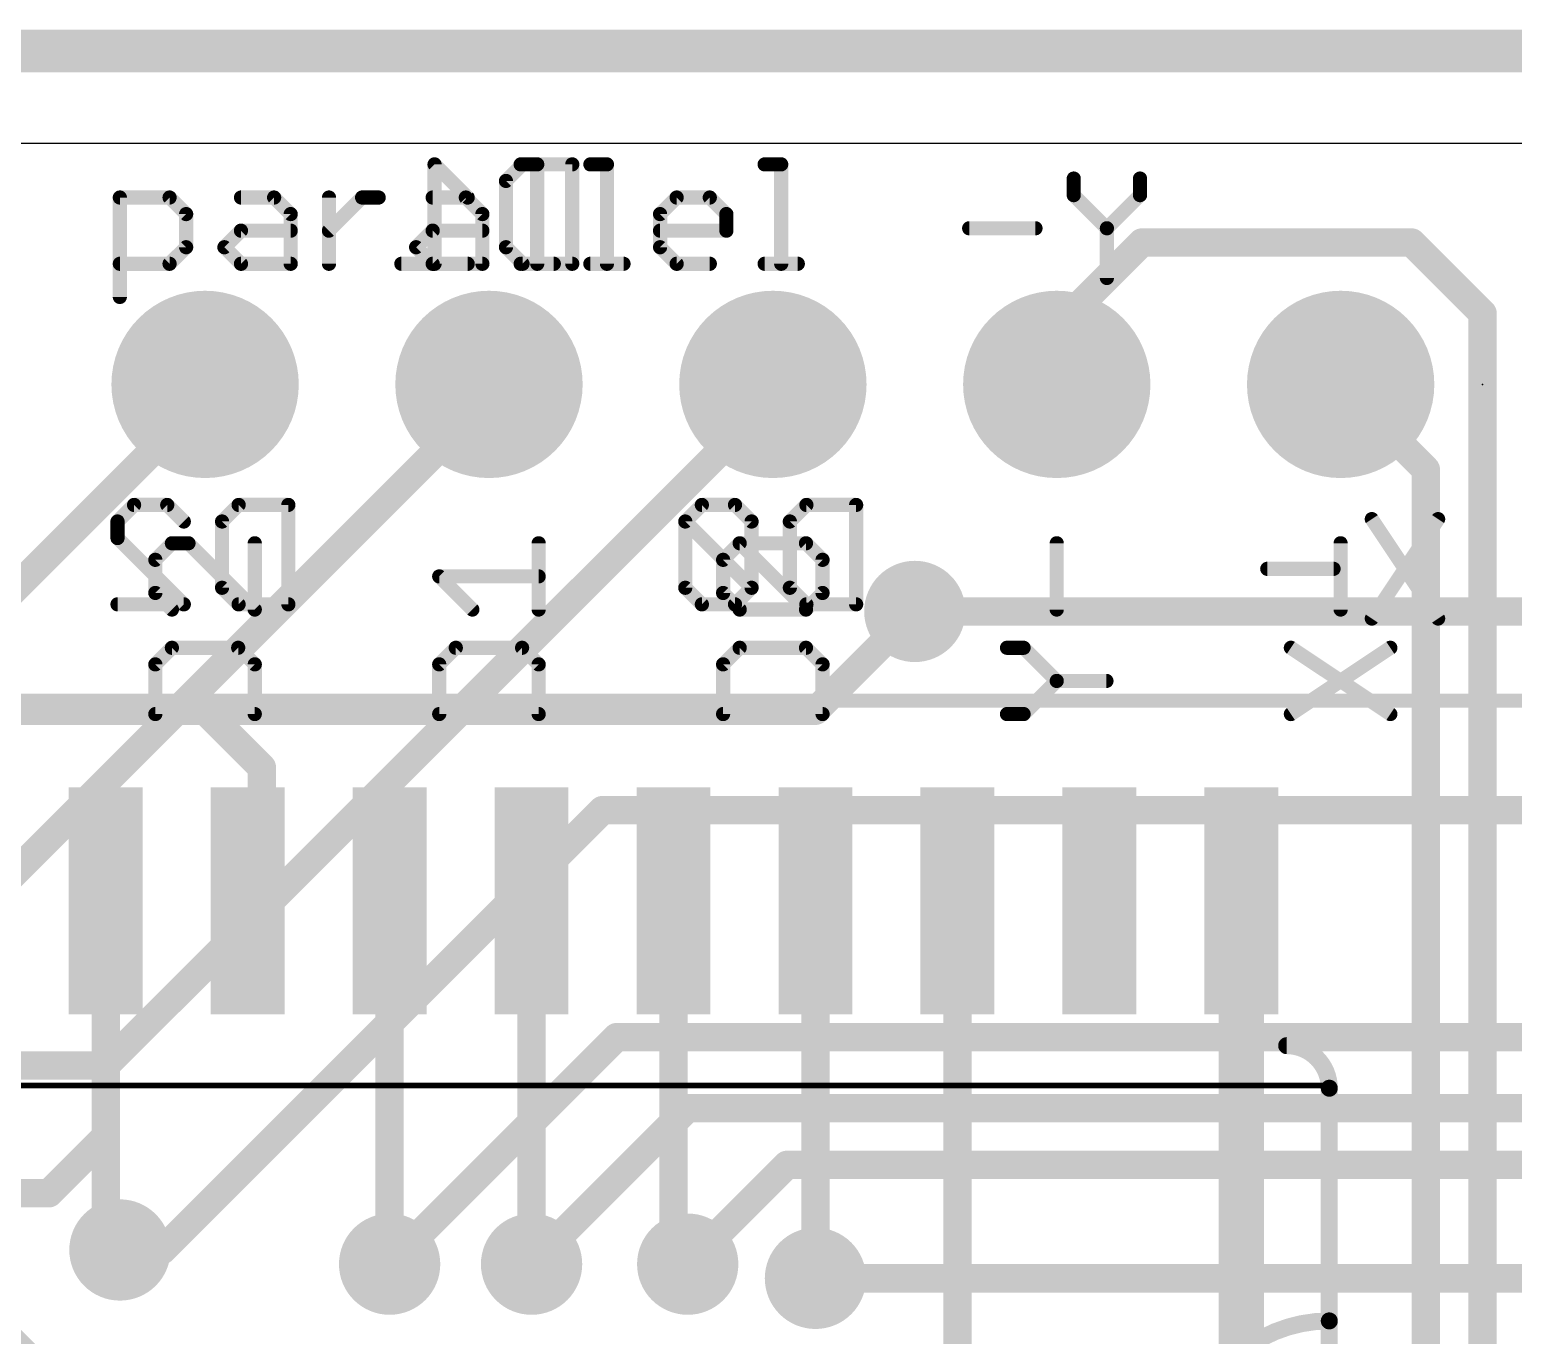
# Model space of a CAD drawing. Extents: x -0.6 to 62.7, y -0.8 to 53.6.
# Drawn here: x 17.99 to 31.26, y 41.91 to 53.59 of the extents above; entities that cross this region are included whole.
import ezdxf

# ---------------------------------------------------------------- set-up
doc = ezdxf.new("R2010")
doc.units = 0
for name, color, linetype in [('1', 12, 'CONTINUOUS'), ('16', 132, 'CONTINUOUS'), ('17', 110, 'CONTINUOUS'), ('18', 110, 'CONTINUOUS'), ('20', 53, 'CONTINUOUS'), ('21', 40, 'CONTINUOUS'), ('22', 6, 'CONTINUOUS'), ('23', 40, 'CONTINUOUS')]:
    doc.layers.add(name, color=color, linetype=linetype)

# ---------------------------------------------------------------- blocks, each defined once
blk = doc.blocks.new('RECT')
blk.add_solid([(-0.5, -0.5), (0.5, -0.5), (-0.5, 0.5), (0.5, 0.5)])
blk = doc.blocks.new('ROUNDP')
at = {"const_width": 0.5}
blk.add_lwpolyline([(0, -0.25, 1), (0, 0.25, 1), (0, -0.25)], format="xyb", dxfattribs=at)
blk = doc.blocks.new('ROUNDV')
at = {"const_width": 0.5}
blk.add_lwpolyline([(0, -0.25, 1), (0, 0.25, 1), (0, -0.25)], format="xyb", dxfattribs=at)

msp = doc.modelspace()

# ---------------------------------------------------------------- linework, layer by layer
at = {"layer": '1'}
for points, const_width in [([(62.611, 53.467), (-0.508, 53.467)], 0.254), ([(27.178, 50.927), (27.94, 51.689)], 0.254), ([(27.94, 51.689), (30.353, 51.689)], 0.254), ([(30.353, 51.689), (30.988, 51.054)], 0.254), ([(30.988, 51.054), (30.988, 39.751)], 0.254), ([(27.178, 50.419), (27.178, 50.927)], 0.254), ([(30.48, 49.657), (29.718, 50.419)], 0.254), ([(30.48, 49.657), (30.48, 41.021)], 0.254), ([(25.019, 47.498), (25.908, 48.387)], 0.254), ([(13.208, 47.498), (19.558, 47.498)], 0.254), ([(19.558, 47.498), (20.066, 46.99)], 0.254), ([(19.558, 47.498), (25.019, 47.498)], 0.254), ([(20.066, 46.99), (20.066, 45.9232)], 0.254), ([(20.066, 45.9232), (19.939, 45.7962)], 0.254), ([(28.829, 45.7962), (28.829, 40.005)], 0.4064), ([(18.669, 45.7962), (18.669, 43.688)], 0.254), ([(21.209, 42.545), (21.209, 45.7962)], 0.254), ([(22.479, 42.545), (22.479, 45.7962)], 0.254), ([(23.749, 42.672), (23.749, 45.7962)], 0.254), ([(25.019, 42.418), (25.019, 45.7962)], 0.254), ([(26.289, 41.402), (26.289, 45.7962)], 0.254), ([(18.669, 43.688), (18.161, 43.18)], 0.254), ([(18.669, 43.688), (18.669, 42.799)], 0.254), ([(18.161, 43.18), (8.89, 43.18)], 0.254), ([(18.669, 42.799), (18.796, 42.672)], 0.254), ([(23.876, 42.545), (23.749, 42.672)], 0.254)]:
    msp.add_lwpolyline(points, dxfattribs=dict(at, const_width=const_width))
for points, const_width in [([(27.94, 51.7525, 1), (27.94, 51.6255)], 0.127), ([(27.9849, 51.6441, 1), (27.8951, 51.7339)], 0.127), ([(30.3979, 51.7339, 1), (30.3081, 51.6441)], 0.127), ([(30.353, 51.6255, 1), (30.353, 51.7525)], 0.127), ([(31.0515, 51.054, 1), (30.9245, 51.054)], 0.127), ([(30.9431, 51.0091, 1), (31.0329, 51.0989)], 0.127), ([(27.2415, 50.927, 1), (27.1145, 50.927)], 0.127), ([(27.1331, 50.9719, 1), (27.2229, 50.8821)], 0.127), ([(27.1145, 50.419, 1), (27.2415, 50.419)], 0.127), ([(29.7629, 50.4639, 1), (29.6731, 50.3741)], 0.127), ([(30.5435, 49.657, 1), (30.4165, 49.657)], 0.127), ([(30.4351, 49.6121, 1), (30.5249, 49.7019)], 0.127), ([(25.9529, 48.3421, 1), (25.8631, 48.4319)], 0.127), ([(19.6029, 47.5429, 1), (19.5131, 47.4531)], 0.127), ([(19.558, 47.5615, 1), (19.558, 47.4345)], 0.127), ([(19.558, 47.4345, 1), (19.558, 47.5615)], 0.127), ([(24.9741, 47.5429, 1), (25.0639, 47.4531)], 0.127), ([(25.019, 47.4345, 1), (25.019, 47.5615)], 0.127), ([(20.1295, 46.99, 1), (20.0025, 46.99)], 0.127), ([(20.0211, 46.9451, 1), (20.1109, 47.0349)], 0.127), ([(20.0025, 45.9232, 1), (20.1295, 45.9232)], 0.127), ([(20.1109, 45.8783, 1), (20.0211, 45.9681)], 0.127), ([(28.9306, 45.7962, 1), (28.7274, 45.7962)], 0.2032), ([(18.7325, 45.7962, 1), (18.6055, 45.7962)], 0.127), ([(19.8941, 45.8411, 1), (19.9839, 45.7513)], 0.127), ([(21.2725, 45.7962, 1), (21.1455, 45.7962)], 0.127), ([(22.5425, 45.7962, 1), (22.4155, 45.7962)], 0.127), ([(23.8125, 45.7962, 1), (23.6855, 45.7962)], 0.127), ([(25.0825, 45.7962, 1), (24.9555, 45.7962)], 0.127), ([(26.3525, 45.7962, 1), (26.2255, 45.7962)], 0.127), ([(18.7325, 43.688, 1), (18.6055, 43.688)], 0.127), ([(18.7139, 43.6431, 1), (18.6241, 43.7329)], 0.127), ([(18.6055, 43.688, 1), (18.7325, 43.688)], 0.127), ([(18.1161, 43.2249, 1), (18.2059, 43.1351)], 0.127), ([(18.161, 43.1165, 1), (18.161, 43.2435)], 0.127), ([(18.7139, 42.8439, 1), (18.6241, 42.7541)], 0.127), ([(18.6055, 42.799, 1), (18.7325, 42.799)], 0.127), ([(18.7511, 42.6271, 1), (18.8409, 42.7169)], 0.127), ([(23.7939, 42.7169, 1), (23.7041, 42.6271)], 0.127), ([(23.6855, 42.672, 1), (23.8125, 42.672)], 0.127), ([(23.8311, 42.5001, 1), (23.9209, 42.5899)], 0.127), ([(21.1455, 42.545, 1), (21.2725, 42.545)], 0.127), ([(22.4155, 42.545, 1), (22.5425, 42.545)], 0.127), ([(24.9555, 42.418, 1), (25.0825, 42.418)], 0.127)]:
    msp.add_lwpolyline(points, format="xyb", dxfattribs=dict(at, const_width=const_width))
at = {"layer": '16', "const_width": 0.254}
for points in [[(62.611, 53.34), (-0.508, 53.34)], [(19.558, 50.292), (19.558, 50.419)], [(22.098, 50.292), (22.098, 50.419)], [(24.638, 50.292), (24.638, 50.419)], [(14.732, 45.466), (19.558, 50.292)], [(16.764, 44.958), (22.098, 50.292)], [(18.669, 44.323), (24.638, 50.292)], [(25.908, 48.387), (37.719, 48.387)], [(19.177, 42.672), (23.114, 46.609)], [(23.114, 46.609), (37.465, 46.609)], [(23.241, 44.577), (21.209, 42.545)], [(44.958, 44.577), (23.241, 44.577)], [(18.669, 44.323), (8.382, 44.323)], [(23.876, 43.942), (22.479, 42.545)], [(46.101, 43.942), (23.876, 43.942)], [(24.765, 43.434), (23.876, 42.545)], [(47.498, 43.434), (24.765, 43.434)], [(18.796, 42.672), (19.177, 42.672)], [(17.145, 42.545), (18.288, 41.402)], [(32.131, 42.418), (25.019, 42.418)]]:
    msp.add_lwpolyline(points, dxfattribs=at)
at = {"layer": '16', "const_width": 0.127}
for points in [[(19.6215, 50.419, 1), (19.4945, 50.419)], [(22.1615, 50.419, 1), (22.0345, 50.419)], [(24.7015, 50.419, 1), (24.5745, 50.419)], [(19.4945, 50.292, 1), (19.6215, 50.292)], [(19.6029, 50.2471, 1), (19.5131, 50.3369)], [(22.0345, 50.292, 1), (22.1615, 50.292)], [(22.1429, 50.2471, 1), (22.0531, 50.3369)], [(24.5745, 50.292, 1), (24.7015, 50.292)], [(24.6829, 50.2471, 1), (24.5931, 50.3369)], [(25.908, 48.4505, 1), (25.908, 48.3235)], [(23.114, 46.6725, 1), (23.114, 46.5455)], [(23.1589, 46.5641, 1), (23.0691, 46.6539)], [(23.241, 44.6405, 1), (23.241, 44.5135)], [(23.2859, 44.5321, 1), (23.1961, 44.6219)], [(18.6241, 44.3679, 1), (18.7139, 44.2781)], [(18.669, 44.2595, 1), (18.669, 44.3865)], [(23.876, 44.0055, 1), (23.876, 43.8785)], [(23.9209, 43.8971, 1), (23.8311, 43.9869)], [(24.765, 43.4975, 1), (24.765, 43.3705)], [(24.8099, 43.3891, 1), (24.7201, 43.4789)], [(18.796, 42.7355, 1), (18.796, 42.6085)], [(19.1321, 42.7169, 1), (19.2219, 42.6271)], [(19.177, 42.6085, 1), (19.177, 42.7355)], [(21.1641, 42.5899, 1), (21.2539, 42.5001)], [(22.4341, 42.5899, 1), (22.5239, 42.5001)], [(23.8311, 42.5899, 1), (23.9209, 42.5001)], [(25.019, 42.4815, 1), (25.019, 42.3545)]]:
    msp.add_lwpolyline(points, format="xyb", dxfattribs=at)
at = {"layer": '20'}
msp.add_line((2.54, 52.578), (59.69, 52.578), dxfattribs=at)
at = {"layer": '21'}
for points, const_width in [([(22.3814, 52.3883), (22.5297, 52.3883)], 0.127), ([(22.5297, 52.3883), (22.5297, 51.4985)], 0.127), ([(23.0051, 52.3883), (23.1534, 52.3883)], 0.127), ([(23.1534, 52.3883), (23.1534, 51.4985)], 0.127), ([(24.5643, 52.3883), (24.7126, 52.3883)], 0.127), ([(24.7126, 52.3883), (24.7126, 51.4985)], 0.127), ([(18.7953, 51.2019), (18.7953, 52.0917)], 0.127), ([(18.7953, 52.0917), (19.2402, 52.0917)], 0.127), ([(19.2402, 52.0917), (19.3885, 51.9434)], 0.127), ([(19.8791, 52.0917), (20.1757, 52.0917)], 0.127), ([(20.1757, 52.0917), (20.324, 51.9434)], 0.127), ([(20.6663, 51.4985), (20.6663, 52.0917)], 0.127), ([(20.6663, 51.7951), (20.9629, 52.0917)], 0.127), ([(20.9629, 52.0917), (21.1112, 52.0917)], 0.127), ([(21.5942, 52.0917), (21.8908, 52.0917)], 0.127), ([(21.8908, 52.0917), (22.0391, 51.9434)], 0.127), ([(23.6288, 51.9434), (23.7771, 52.0917)], 0.127), ([(23.7771, 52.0917), (24.0737, 52.0917)], 0.127), ([(24.0737, 52.0917), (24.222, 51.9434)], 0.127), ([(19.3885, 51.9434), (19.3885, 51.6468)], 0.127), ([(20.324, 51.9434), (20.324, 51.4985)], 0.127), ([(22.0391, 51.9434), (22.0391, 51.4985)], 0.127), ([(23.6288, 51.6468), (23.6288, 51.9434)], 0.127), ([(24.222, 51.9434), (24.222, 51.7951)], 0.127), ([(19.7308, 51.6468), (19.8791, 51.7951)], 0.127), ([(19.8791, 51.7951), (20.324, 51.7951)], 0.127), ([(21.4459, 51.6468), (21.5942, 51.7951)], 0.127), ([(21.5942, 51.7951), (22.0391, 51.7951)], 0.127), ([(24.222, 51.7951), (23.6288, 51.7951)], 0.127), ([(19.3885, 51.6468), (19.2402, 51.4985)], 0.127), ([(19.8791, 51.4985), (19.7308, 51.6468)], 0.127), ([(21.5942, 51.4985), (21.4459, 51.6468)], 0.127), ([(23.7771, 51.4985), (23.6288, 51.6468)], 0.127), ([(19.2402, 51.4985), (18.7953, 51.4985)], 0.127), ([(20.324, 51.4985), (19.8791, 51.4985)], 0.127), ([(22.0391, 51.4985), (21.5942, 51.4985)], 0.127), ([(22.3814, 51.4985), (22.678, 51.4985)], 0.127), ([(23.0051, 51.4985), (23.3017, 51.4985)], 0.127), ([(24.0737, 51.4985), (23.7771, 51.4985)], 0.127), ([(24.5643, 51.4985), (24.8609, 51.4985)], 0.127), ([(19.261, 48.9972), (19.1127, 48.8489)], 0.127), ([(19.4093, 48.9972), (19.261, 48.9972)], 0.127), ([(20.0025, 48.404), (19.4093, 48.9972)], 0.127), ([(20.0025, 48.9972), (20.0025, 48.404)], 0.127), ([(22.5425, 48.404), (22.5425, 48.9972)], 0.127), ([(24.1927, 48.8489), (24.341, 48.9972)], 0.127), ([(24.341, 48.9972), (24.9342, 48.9972)], 0.127), ([(24.9342, 48.404), (24.341, 48.9972)], 0.127), ([(24.9342, 48.9972), (25.0825, 48.8489)], 0.127), ([(27.1776, 48.404), (27.1776, 48.9972)], 0.127), ([(29.7176, 48.404), (29.7176, 48.9972)], 0.127), ([(19.1127, 48.8489), (19.1127, 48.5523)], 0.127), ([(24.1927, 48.5523), (24.1927, 48.8489)], 0.127), ([(25.0825, 48.8489), (25.0825, 48.5523)], 0.127), ([(21.9493, 48.404), (21.6527, 48.7006)], 0.127), ([(21.6527, 48.7006), (22.5425, 48.7006)], 0.127), ([(19.1127, 48.5523), (19.261, 48.404)], 0.127), ([(24.341, 48.404), (24.1927, 48.5523)], 0.127), ([(25.0825, 48.5523), (24.9342, 48.404)], 0.127), ([(24.9342, 48.404), (24.341, 48.404)], 0.127), ([(19.261, 48.0616), (19.1127, 47.9133)], 0.127), ([(19.8542, 48.0616), (19.261, 48.0616)], 0.127), ([(20.0025, 47.9133), (19.8542, 48.0616)], 0.127), ([(21.801, 48.0616), (21.6527, 47.9133)], 0.127), ([(22.3942, 48.0616), (21.801, 48.0616)], 0.127), ([(22.5425, 47.9133), (22.3942, 48.0616)], 0.127), ([(24.341, 48.0616), (24.1927, 47.9133)], 0.127), ([(24.9342, 48.0616), (24.341, 48.0616)], 0.127), ([(25.0825, 47.9133), (24.9342, 48.0616)], 0.127), ([(26.881, 48.0616), (26.7327, 48.0616)], 0.127), ([(27.1776, 47.765), (26.881, 48.0616)], 0.127), ([(29.2727, 47.4685), (30.1625, 48.0616)], 0.127), ([(29.2727, 48.0616), (30.1625, 47.4685)], 0.127), ([(19.1127, 47.9133), (19.1127, 47.4685)], 0.127), ([(20.0025, 47.4685), (20.0025, 47.9133)], 0.127), ([(21.6527, 47.9133), (21.6527, 47.4685)], 0.127), ([(22.5425, 47.4685), (22.5425, 47.9133)], 0.127), ([(24.1927, 47.9133), (24.1927, 47.4685)], 0.127), ([(25.0825, 47.4685), (25.0825, 47.9133)], 0.127), ([(26.881, 47.4685), (27.1776, 47.765)], 0.127), ([(27.1776, 47.765), (27.6225, 47.765)], 0.127), ([(19.1127, 47.4685), (20.0025, 47.4685)], 0.127), ([(21.6527, 47.4685), (22.5425, 47.4685)], 0.127), ([(24.1927, 47.4685), (25.0825, 47.4685)], 0.127), ([(26.7327, 47.4685), (26.881, 47.4685)], 0.127), ([(29.591, 44.1452), (16.637, 44.1452)], 0.0508), ([(29.6164, 42.037), (29.6164, 44.1198)], 0.1524), ([(29.6164, 39.497), (29.6164, 42.037)], 0.1524)]:
    msp.add_lwpolyline(points, dxfattribs=dict(at, const_width=const_width))
for points, const_width in [([(22.3814, 52.42, 1), (22.3814, 52.3565)], 0.0635), ([(22.5615, 52.3883, 1), (22.498, 52.3883)], 0.0635), ([(22.5297, 52.3565, 1), (22.5297, 52.42)], 0.0635), ([(23.0051, 52.42, 1), (23.0051, 52.3565)], 0.0635), ([(23.1852, 52.3883, 1), (23.1217, 52.3883)], 0.0635), ([(23.1534, 52.3565, 1), (23.1534, 52.42)], 0.0635), ([(24.5643, 52.42, 1), (24.5643, 52.3565)], 0.0635), ([(24.7443, 52.3883, 1), (24.6808, 52.3883)], 0.0635), ([(24.7126, 52.3565, 1), (24.7126, 52.42)], 0.0635), ([(18.827, 52.0917, 1), (18.7635, 52.0917)], 0.0635), ([(18.7953, 52.1234, 1), (18.7953, 52.0599)], 0.0635), ([(19.2626, 52.1141, 1), (19.2177, 52.0692)], 0.0635), ([(19.2402, 52.0599, 1), (19.2402, 52.1234)], 0.0635), ([(19.8791, 52.1234, 1), (19.8791, 52.0599)], 0.0635), ([(20.1981, 52.1141, 1), (20.1532, 52.0692)], 0.0635), ([(20.1757, 52.0599, 1), (20.1757, 52.1234)], 0.0635), ([(20.6981, 52.0917, 1), (20.6346, 52.0917)], 0.0635), ([(20.9629, 52.1234, 1), (20.9629, 52.0599)], 0.0635), ([(20.9854, 52.0692, 1), (20.9404, 52.1141)], 0.0635), ([(21.1112, 52.0599, 1), (21.1112, 52.1234)], 0.0635), ([(21.5942, 52.1234, 1), (21.5942, 52.0599)], 0.0635), ([(21.9132, 52.1141, 1), (21.8683, 52.0692)], 0.0635), ([(21.8908, 52.0599, 1), (21.8908, 52.1234)], 0.0635), ([(23.7771, 52.1234, 1), (23.7771, 52.0599)], 0.0635), ([(23.7995, 52.0692, 1), (23.7546, 52.1141)], 0.0635), ([(24.0961, 52.1141, 1), (24.0512, 52.0692)], 0.0635), ([(24.0737, 52.0599, 1), (24.0737, 52.1234)], 0.0635), ([(19.4202, 51.9434, 1), (19.3567, 51.9434)], 0.0635), ([(19.366, 51.9209, 1), (19.4109, 51.9658)], 0.0635), ([(20.3557, 51.9434, 1), (20.2922, 51.9434)], 0.0635), ([(20.3015, 51.9209, 1), (20.3464, 51.9658)], 0.0635), ([(22.0708, 51.9434, 1), (22.0073, 51.9434)], 0.0635), ([(22.0166, 51.9209, 1), (22.0615, 51.9658)], 0.0635), ([(23.6605, 51.9434, 1), (23.597, 51.9434)], 0.0635), ([(23.6063, 51.9658, 1), (23.6512, 51.9209)], 0.0635), ([(24.2537, 51.9434, 1), (24.1902, 51.9434)], 0.0635), ([(24.1995, 51.9209, 1), (24.2444, 51.9658)], 0.0635), ([(19.8791, 51.8268, 1), (19.8791, 51.7633)], 0.0635), ([(19.9015, 51.7726, 1), (19.8566, 51.8175)], 0.0635), ([(20.324, 51.7633, 1), (20.324, 51.8268)], 0.0635), ([(20.6439, 51.8175, 1), (20.6888, 51.7726)], 0.0635), ([(21.5942, 51.8268, 1), (21.5942, 51.7633)], 0.0635), ([(21.6167, 51.7726, 1), (21.5718, 51.8175)], 0.0635), ([(22.0391, 51.7633, 1), (22.0391, 51.8268)], 0.0635), ([(23.6288, 51.8268, 1), (23.6288, 51.7633)], 0.0635), ([(24.1902, 51.7951, 1), (24.2537, 51.7951)], 0.0635), ([(24.222, 51.7633, 1), (24.222, 51.8268)], 0.0635), ([(19.3567, 51.6468, 1), (19.4202, 51.6468)], 0.0635), ([(19.4109, 51.6243, 1), (19.366, 51.6692)], 0.0635), ([(19.7532, 51.6692, 1), (19.7083, 51.6243)], 0.0635), ([(19.7083, 51.6692, 1), (19.7532, 51.6243)], 0.0635), ([(21.4684, 51.6692, 1), (21.4235, 51.6243)], 0.0635), ([(21.4235, 51.6692, 1), (21.4684, 51.6243)], 0.0635), ([(23.6512, 51.6692, 1), (23.6063, 51.6243)], 0.0635), ([(23.597, 51.6468, 1), (23.6605, 51.6468)], 0.0635), ([(18.7953, 51.5303, 1), (18.7953, 51.4667)], 0.0635), ([(19.2177, 51.521, 1), (19.2626, 51.476)], 0.0635), ([(19.2402, 51.4667, 1), (19.2402, 51.5303)], 0.0635), ([(19.8791, 51.5303, 1), (19.8791, 51.4667)], 0.0635), ([(19.8566, 51.476, 1), (19.9015, 51.521)], 0.0635), ([(20.2922, 51.4985, 1), (20.3557, 51.4985)], 0.0635), ([(20.324, 51.4667, 1), (20.324, 51.5303)], 0.0635), ([(20.6346, 51.4985, 1), (20.6981, 51.4985)], 0.0635), ([(21.5942, 51.5303, 1), (21.5942, 51.4667)], 0.0635), ([(21.5718, 51.476, 1), (21.6167, 51.521)], 0.0635), ([(22.0073, 51.4985, 1), (22.0708, 51.4985)], 0.0635), ([(22.0391, 51.4667, 1), (22.0391, 51.5303)], 0.0635), ([(22.3814, 51.5303, 1), (22.3814, 51.4667)], 0.0635), ([(22.498, 51.4985, 1), (22.5615, 51.4985)], 0.0635), ([(22.678, 51.4667, 1), (22.678, 51.5303)], 0.0635), ([(23.0051, 51.5303, 1), (23.0051, 51.4667)], 0.0635), ([(23.1217, 51.4985, 1), (23.1852, 51.4985)], 0.0635), ([(23.3017, 51.4667, 1), (23.3017, 51.5303)], 0.0635), ([(23.7771, 51.5303, 1), (23.7771, 51.4667)], 0.0635), ([(23.7546, 51.476, 1), (23.7995, 51.521)], 0.0635), ([(24.0737, 51.4667, 1), (24.0737, 51.5303)], 0.0635), ([(24.5643, 51.5303, 1), (24.5643, 51.4667)], 0.0635), ([(24.6808, 51.4985, 1), (24.7443, 51.4985)], 0.0635), ([(24.8609, 51.4667, 1), (24.8609, 51.5303)], 0.0635), ([(18.7635, 51.2019, 1), (18.827, 51.2019)], 0.0635), ([(19.261, 49.0289, 1), (19.261, 48.9654)], 0.0635), ([(19.2835, 48.9747, 1), (19.2386, 49.0196)], 0.0635), ([(19.4318, 49.0196, 1), (19.3869, 48.9747)], 0.0635), ([(19.4093, 48.9654, 1), (19.4093, 49.0289)], 0.0635), ([(20.0343, 48.9972, 1), (19.9708, 48.9972)], 0.0635), ([(22.5742, 48.9972, 1), (22.5108, 48.9972)], 0.0635), ([(24.341, 49.0289, 1), (24.341, 48.9654)], 0.0635), ([(24.3635, 49.0196, 1), (24.3186, 48.9747)], 0.0635), ([(24.3635, 48.9747, 1), (24.3186, 49.0196)], 0.0635), ([(24.9567, 49.0196, 1), (24.9118, 48.9747)], 0.0635), ([(24.9342, 48.9654, 1), (24.9342, 49.0289)], 0.0635), ([(27.2094, 48.9972, 1), (27.1459, 48.9972)], 0.0635), ([(29.7494, 48.9972, 1), (29.6859, 48.9972)], 0.0635), ([(19.1445, 48.8489, 1), (19.081, 48.8489)], 0.0635), ([(19.0903, 48.8713, 1), (19.1352, 48.8264)], 0.0635), ([(24.2245, 48.8489, 1), (24.161, 48.8489)], 0.0635), ([(24.1703, 48.8713, 1), (24.2152, 48.8264)], 0.0635), ([(25.1142, 48.8489, 1), (25.0508, 48.8489)], 0.0635), ([(25.06, 48.8264, 1), (25.105, 48.8713)], 0.0635), ([(21.6527, 48.7323, 1), (21.6527, 48.6688)], 0.0635), ([(21.6752, 48.723, 1), (21.6303, 48.6781)], 0.0635), ([(22.5425, 48.6688, 1), (22.5425, 48.7323)], 0.0635), ([(19.1352, 48.5747, 1), (19.0903, 48.5298)], 0.0635), ([(24.2152, 48.5747, 1), (24.1703, 48.5298)], 0.0635), ([(25.105, 48.5298, 1), (25.06, 48.5747)], 0.0635), ([(19.081, 48.5523, 1), (19.1445, 48.5523)], 0.0635), ([(19.2386, 48.3815, 1), (19.2835, 48.4264)], 0.0635), ([(19.98, 48.3815, 1), (20.025, 48.4264)], 0.0635), ([(21.9269, 48.3815, 1), (21.9718, 48.4264)], 0.0635), ([(24.161, 48.5523, 1), (24.2245, 48.5523)], 0.0635), ([(24.341, 48.4357, 1), (24.341, 48.3722)], 0.0635), ([(24.3186, 48.3815, 1), (24.3635, 48.4264)], 0.0635), ([(24.9118, 48.4264, 1), (24.9567, 48.3815)], 0.0635), ([(24.9118, 48.3815, 1), (24.9567, 48.4264)], 0.0635), ([(24.9342, 48.3722, 1), (24.9342, 48.4357)], 0.0635), ([(25.0508, 48.5523, 1), (25.1142, 48.5523)], 0.0635), ([(19.9708, 48.404, 1), (20.0343, 48.404)], 0.0635), ([(22.5108, 48.404, 1), (22.5742, 48.404)], 0.0635), ([(27.1459, 48.404, 1), (27.2094, 48.404)], 0.0635), ([(29.6859, 48.404, 1), (29.7494, 48.404)], 0.0635), ([(19.261, 48.0934, 1), (19.261, 48.0299)], 0.0635), ([(19.2835, 48.0392, 1), (19.2386, 48.0841)], 0.0635), ([(19.8767, 48.0841, 1), (19.8318, 48.0392)], 0.0635), ([(19.8542, 48.0299, 1), (19.8542, 48.0934)], 0.0635), ([(21.801, 48.0934, 1), (21.801, 48.0299)], 0.0635), ([(21.8235, 48.0392, 1), (21.7786, 48.0841)], 0.0635), ([(22.4167, 48.0841, 1), (22.3718, 48.0392)], 0.0635), ([(22.3942, 48.0299, 1), (22.3942, 48.0934)], 0.0635), ([(24.341, 48.0934, 1), (24.341, 48.0299)], 0.0635), ([(24.3635, 48.0392, 1), (24.3186, 48.0841)], 0.0635), ([(24.9567, 48.0841, 1), (24.9118, 48.0392)], 0.0635), ([(24.9342, 48.0299, 1), (24.9342, 48.0934)], 0.0635), ([(26.7327, 48.0934, 1), (26.7327, 48.0299)], 0.0635), ([(26.9035, 48.0841, 1), (26.8586, 48.0392)], 0.0635), ([(26.881, 48.0299, 1), (26.881, 48.0934)], 0.0635), ([(29.2904, 48.0881, 1), (29.2551, 48.0352)], 0.0635), ([(30.1801, 48.0352, 1), (30.1449, 48.0881)], 0.0635), ([(19.1445, 47.9133, 1), (19.081, 47.9133)], 0.0635), ([(19.0903, 47.9358, 1), (19.1352, 47.8909)], 0.0635), ([(20.0343, 47.9133, 1), (19.9708, 47.9133)], 0.0635), ([(19.98, 47.8909, 1), (20.025, 47.9358)], 0.0635), ([(21.6845, 47.9133, 1), (21.621, 47.9133)], 0.0635), ([(21.6303, 47.9358, 1), (21.6752, 47.8909)], 0.0635), ([(22.5742, 47.9133, 1), (22.5108, 47.9133)], 0.0635), ([(22.52, 47.8909, 1), (22.565, 47.9358)], 0.0635), ([(24.2245, 47.9133, 1), (24.161, 47.9133)], 0.0635), ([(24.1703, 47.9358, 1), (24.2152, 47.8909)], 0.0635), ([(25.1142, 47.9133, 1), (25.0508, 47.9133)], 0.0635), ([(25.06, 47.8909, 1), (25.105, 47.9358)], 0.0635), ([(27.1776, 47.7968, 1), (27.1776, 47.7333)], 0.0635), ([(27.2001, 47.7426, 1), (27.1552, 47.7875)], 0.0635), ([(27.1552, 47.7426, 1), (27.2001, 47.7875)], 0.0635), ([(27.6225, 47.7333, 1), (27.6225, 47.7968)], 0.0635), ([(19.1127, 47.5002, 1), (19.1127, 47.4367)], 0.0635), ([(20.0025, 47.4367, 1), (20.0025, 47.5002)], 0.0635), ([(21.6527, 47.5002, 1), (21.6527, 47.4367)], 0.0635), ([(22.5425, 47.4367, 1), (22.5425, 47.5002)], 0.0635), ([(24.1927, 47.5002, 1), (24.1927, 47.4367)], 0.0635), ([(25.0825, 47.4367, 1), (25.0825, 47.5002)], 0.0635), ([(26.7327, 47.5002, 1), (26.7327, 47.4367)], 0.0635), ([(26.8586, 47.4909, 1), (26.9035, 47.446)], 0.0635), ([(26.881, 47.4367, 1), (26.881, 47.5002)], 0.0635), ([(29.2551, 47.4949, 1), (29.2904, 47.442)], 0.0635), ([(30.1449, 47.442, 1), (30.1801, 47.4949)], 0.0635), ([(19.081, 47.4685, 1), (19.1445, 47.4685)], 0.0635), ([(19.9708, 47.4685, 1), (20.0343, 47.4685)], 0.0635), ([(21.621, 47.4685, 1), (21.6845, 47.4685)], 0.0635), ([(22.5108, 47.4685, 1), (22.5742, 47.4685)], 0.0635), ([(24.161, 47.4685, 1), (24.2245, 47.4685)], 0.0635), ([(25.0508, 47.4685, 1), (25.1142, 47.4685)], 0.0635), ([(29.6164, 44.1198, 0.4142), (29.2354, 44.5008)], 0.1524), ([(29.2354, 44.5389, 1), (29.2354, 44.4627)], 0.0762), ([(29.6545, 44.1198, 1), (29.5783, 44.1198)], 0.0762), ([(29.5783, 44.1198, 1), (29.6545, 44.1198)], 0.0762), ([(29.591, 44.1325, 1), (29.591, 44.1579)], 0.0254), ([(29.6164, 42.037, 1), (29.6164, 39.497)], 0.1524), ([(29.6545, 42.037, 1), (29.5783, 42.037)], 0.0762), ([(29.6164, 41.9989, 1), (29.6164, 42.0751)], 0.0762), ([(29.5783, 42.037, 1), (29.6545, 42.037)], 0.0762)]:
    msp.add_lwpolyline(points, format="xyb", dxfattribs=dict(at, const_width=const_width))
at = {"layer": '22', "const_width": 0.127}
for points in [[(21.9075, 52.0917), (21.6109, 52.3883)], [(21.6109, 52.3883), (21.6109, 51.4985)], [(22.2498, 52.24), (22.3981, 52.3883)], [(22.3981, 52.3883), (22.843, 52.3883)], [(22.843, 52.3883), (22.843, 51.4985)], [(22.2498, 51.6468), (22.2498, 52.24)], [(27.3298, 52.113), (27.3298, 52.2613)], [(27.923, 52.2613), (27.923, 52.113)], [(27.6264, 51.8164), (27.3298, 52.113)], [(27.923, 52.113), (27.6264, 51.8164)], [(26.9875, 51.8164), (26.3943, 51.8164)], [(27.6264, 51.8164), (27.6264, 51.3715)], [(22.3981, 51.4985), (22.2498, 51.6468)], [(21.9075, 51.4985), (21.3143, 51.4985)], [(22.843, 51.4985), (22.3981, 51.4985)], [(18.7743, 49.192), (18.9226, 49.3403)], [(18.9226, 49.3403), (19.2192, 49.3403)], [(19.2192, 49.3403), (19.3675, 49.192)], [(19.7098, 49.192), (19.8581, 49.3403)], [(19.8581, 49.3403), (20.303, 49.3403)], [(20.303, 49.3403), (20.303, 48.4505)], [(24.0026, 49.3403), (23.8543, 49.192)], [(24.2992, 49.3403), (24.0026, 49.3403)], [(24.4475, 49.192), (24.2992, 49.3403)], [(24.7898, 49.192), (24.9381, 49.3403)], [(24.9381, 49.3403), (25.383, 49.3403)], [(25.383, 49.3403), (25.383, 48.4505)], [(18.7743, 49.0437), (18.7743, 49.192)], [(19.7098, 48.5988), (19.7098, 49.192)], [(23.8543, 49.192), (23.8543, 48.5988)], [(24.4475, 48.5988), (23.8543, 49.192)], [(24.4475, 48.5988), (24.4475, 49.192)], [(24.7898, 48.5988), (24.7898, 49.192)], [(30.59, 49.2133), (29.9968, 48.3235)], [(29.9968, 49.2133), (30.59, 48.3235)], [(19.3675, 48.4505), (18.7743, 49.0437)], [(29.6545, 48.7684), (29.0613, 48.7684)], [(19.8581, 48.4505), (19.7098, 48.5988)], [(23.8543, 48.5988), (24.0026, 48.4505)], [(24.2992, 48.4505), (24.4475, 48.5988)], [(24.9381, 48.4505), (24.7898, 48.5988)], [(18.7743, 48.4505), (19.3675, 48.4505)], [(20.303, 48.4505), (19.8581, 48.4505)], [(24.0026, 48.4505), (24.2992, 48.4505)], [(25.383, 48.4505), (24.9381, 48.4505)], [(61.182, 47.589), (1.182, 47.589)]]:
    msp.add_lwpolyline(points, dxfattribs=at)
at = {"layer": '22', "const_width": 0.0635}
for points in [[(21.6427, 52.3883, 1), (21.5792, 52.3883)], [(21.6334, 52.4107, 1), (21.5885, 52.3658)], [(22.3981, 52.42, 1), (22.3981, 52.3565)], [(22.4206, 52.3658, 1), (22.3757, 52.4107)], [(22.8748, 52.3883, 1), (22.8113, 52.3883)], [(22.843, 52.3565, 1), (22.843, 52.42)], [(22.2816, 52.24, 1), (22.2181, 52.24)], [(27.3616, 52.2613, 1), (27.2981, 52.2613)], [(27.9548, 52.2613, 1), (27.8913, 52.2613)], [(22.2274, 52.2624, 1), (22.2723, 52.2175)], [(27.3523, 52.1354, 1), (27.3074, 52.0905)], [(27.9455, 52.0905, 1), (27.9006, 52.1354)], [(21.885, 52.0692, 1), (21.93, 52.1141)], [(27.2981, 52.113, 1), (27.3616, 52.113)], [(27.8913, 52.113, 1), (27.9548, 52.113)], [(26.3943, 51.8481, 1), (26.3943, 51.7846)], [(26.9875, 51.7846, 1), (26.9875, 51.8481)], [(27.6582, 51.8164, 1), (27.5947, 51.8164)], [(27.604, 51.8388, 1), (27.6489, 51.7939)], [(27.604, 51.7939, 1), (27.6489, 51.8388)], [(22.2723, 51.6692, 1), (22.2274, 51.6243)], [(22.2181, 51.6468, 1), (22.2816, 51.6468)], [(21.3143, 51.5303, 1), (21.3143, 51.4667)], [(21.5792, 51.4985, 1), (21.6427, 51.4985)], [(21.9075, 51.4667, 1), (21.9075, 51.5303)], [(22.3981, 51.5303, 1), (22.3981, 51.4667)], [(22.3757, 51.476, 1), (22.4206, 51.521)], [(22.8113, 51.4985, 1), (22.8748, 51.4985)], [(22.843, 51.4667, 1), (22.843, 51.5303)], [(27.5947, 51.3715, 1), (27.6582, 51.3715)], [(18.9226, 49.372, 1), (18.9226, 49.3085)], [(18.9451, 49.3178, 1), (18.9002, 49.3627)], [(19.2417, 49.3627, 1), (19.1968, 49.3178)], [(19.2192, 49.3085, 1), (19.2192, 49.372)], [(19.8581, 49.372, 1), (19.8581, 49.3085)], [(19.8806, 49.3178, 1), (19.8357, 49.3627)], [(20.3348, 49.3403, 1), (20.2713, 49.3403)], [(20.303, 49.3085, 1), (20.303, 49.372)], [(24.0026, 49.372, 1), (24.0026, 49.3085)], [(24.0251, 49.3178, 1), (23.9802, 49.3627)], [(24.3217, 49.3627, 1), (24.2768, 49.3178)], [(24.2992, 49.3085, 1), (24.2992, 49.372)], [(24.9381, 49.372, 1), (24.9381, 49.3085)], [(24.9606, 49.3178, 1), (24.9157, 49.3627)], [(25.4148, 49.3403, 1), (25.3513, 49.3403)], [(25.383, 49.3085, 1), (25.383, 49.372)], [(18.8061, 49.192, 1), (18.7426, 49.192)], [(19.7416, 49.192, 1), (19.6781, 49.192)], [(23.8861, 49.192, 1), (23.8226, 49.192)], [(23.8768, 49.2144, 1), (23.8319, 49.1695)], [(24.4793, 49.192, 1), (24.4158, 49.192)], [(24.8216, 49.192, 1), (24.7581, 49.192)], [(30.0233, 49.2309, 1), (29.9704, 49.1956)], [(30.6164, 49.1956, 1), (30.5636, 49.2309)], [(18.7519, 49.2144, 1), (18.7968, 49.1695)], [(19.345, 49.1695, 1), (19.39, 49.2144)], [(19.6874, 49.2144, 1), (19.7323, 49.1695)], [(23.8319, 49.2144, 1), (23.8768, 49.1695)], [(24.425, 49.1695, 1), (24.47, 49.2144)], [(24.7674, 49.2144, 1), (24.8123, 49.1695)], [(18.7426, 49.0437, 1), (18.8061, 49.0437)], [(18.7968, 49.0661, 1), (18.7519, 49.0212)], [(29.0613, 48.8001, 1), (29.0613, 48.7366)], [(29.6545, 48.7366, 1), (29.6545, 48.8001)], [(19.7323, 48.6212, 1), (19.6874, 48.5763)], [(19.6781, 48.5988, 1), (19.7416, 48.5988)], [(23.8768, 48.6212, 1), (23.8319, 48.5763)], [(23.8226, 48.5988, 1), (23.8861, 48.5988)], [(24.4158, 48.5988, 1), (24.4793, 48.5988)], [(24.47, 48.5763, 1), (24.425, 48.6212)], [(24.425, 48.5763, 1), (24.47, 48.6212)], [(24.8123, 48.6212, 1), (24.7674, 48.5763)], [(24.7581, 48.5988, 1), (24.8216, 48.5988)], [(18.7743, 48.4823, 1), (18.7743, 48.4188)], [(19.345, 48.428, 1), (19.39, 48.473)], [(19.3675, 48.4188, 1), (19.3675, 48.4823)], [(19.8581, 48.4823, 1), (19.8581, 48.4188)], [(19.8357, 48.428, 1), (19.8806, 48.473)], [(20.2713, 48.4505, 1), (20.3348, 48.4505)], [(20.303, 48.4188, 1), (20.303, 48.4823)], [(24.0026, 48.4823, 1), (24.0026, 48.4188)], [(23.9802, 48.428, 1), (24.0251, 48.473)], [(24.2768, 48.473, 1), (24.3217, 48.428)], [(24.2992, 48.4188, 1), (24.2992, 48.4823)], [(24.9381, 48.4823, 1), (24.9381, 48.4188)], [(24.9157, 48.428, 1), (24.9606, 48.473)], [(25.3513, 48.4505, 1), (25.4148, 48.4505)], [(25.383, 48.4188, 1), (25.383, 48.4823)], [(29.9704, 48.3411, 1), (30.0233, 48.3059)], [(30.5636, 48.3059, 1), (30.6164, 48.3411)]]:
    msp.add_lwpolyline(points, format="xyb", dxfattribs=at)
at = {"layer": '23'}
msp.add_point((30.988, 50.419), dxfattribs=at)

# ---------------------------------------------------------------- block references
at = {"layer": '1', "xscale": 0.6604, "yscale": 2.032, "rotation": 180}
for p in [(18.669, 45.7962), (19.939, 45.7962), (21.209, 45.7962), (22.479, 45.7962), (23.749, 45.7962), (25.019, 45.7962), (26.289, 45.7962), (27.559, 45.7962), (28.829, 45.7962)]:
    msp.add_blockref('RECT', p, dxfattribs=at)
at = {"layer": '17', "xscale": 1.6764, "yscale": 1.6764, "rotation": 270}
for p in [(19.558, 50.419), (19.558, 50.419), (22.098, 50.419), (22.098, 50.419), (24.638, 50.419), (24.638, 50.419), (27.178, 50.419), (27.178, 50.419), (29.718, 50.419), (29.718, 50.419)]:
    msp.add_blockref('ROUNDP', p, dxfattribs=at)
at = {"layer": '18', "xscale": 0.9064, "yscale": 0.9064}
for p in [(25.908, 48.387), (25.908, 48.387), (18.796, 42.672), (18.796, 42.672), (21.209, 42.545), (21.209, 42.545), (22.479, 42.545), (22.479, 42.545), (23.876, 42.545), (23.876, 42.545), (25.019, 42.418), (25.019, 42.418)]:
    msp.add_blockref('ROUNDV', p, dxfattribs=at)

doc.saveas('drawing.dxf')
